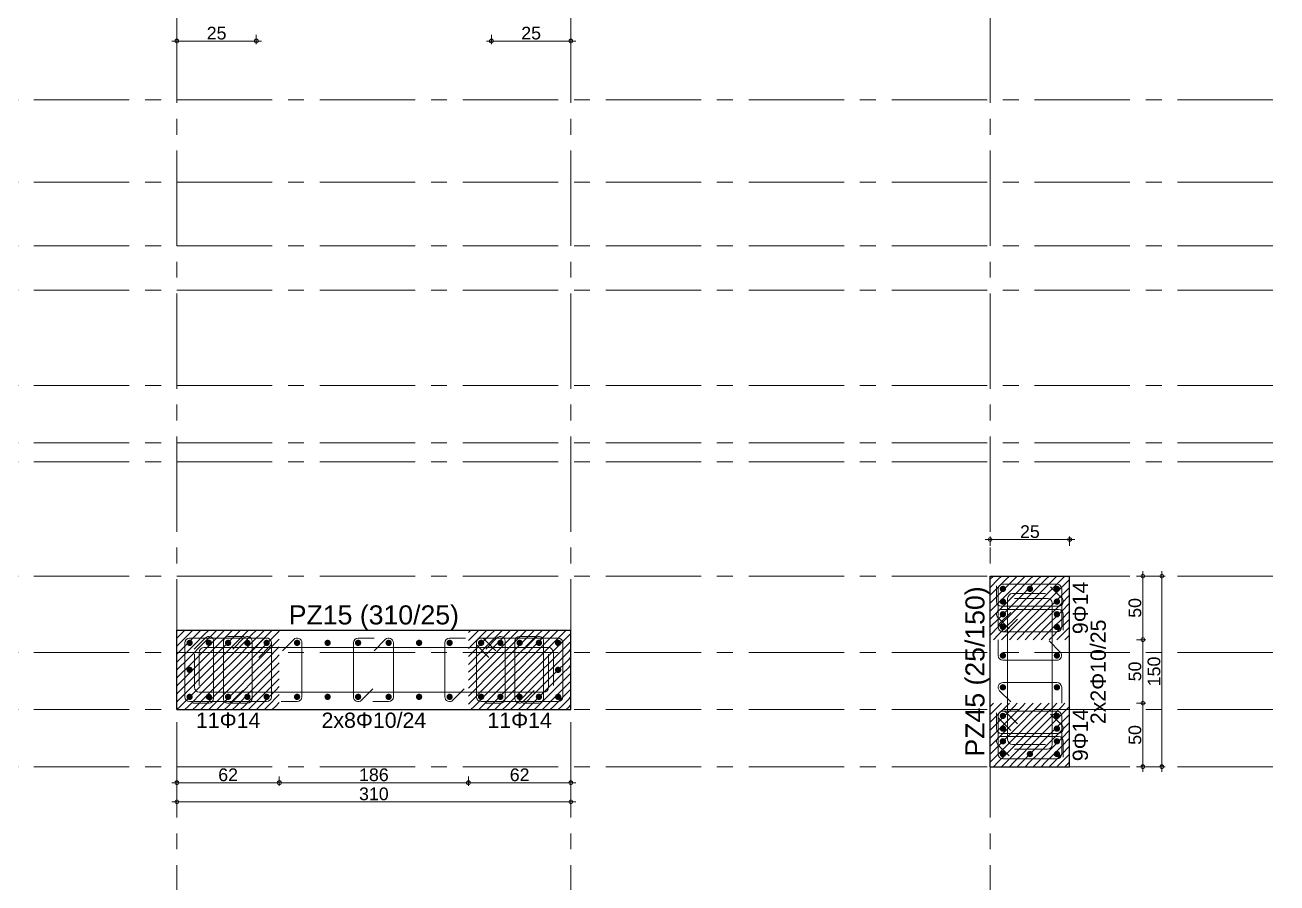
# Model space of a CAD drawing. Header units: millimetres. Extents: x 2232 to 85269, y -3593 to 5869.
# Drawn here: x 22336 to 23321, y 3798 to 4473 of the extents above; entities that cross this region are included whole.
import ezdxf

# ---------------------------------------------------------------- set-up
doc = ezdxf.new("R2010")
doc.units = ezdxf.units.MM
doc.linetypes.add('CENTER2', pattern=[112.5, 75, -12.5, 12.5, -12.5])
doc.linetypes.add('DASHDOT2', pattern=[12.7, 6.35, -3.175, 0, -3.175])
doc.layers.add('aks', color=251, linetype='DASHDOT2', lineweight=35)
for name, color, linetype in [('Donatı Yazısı', 7, 'Continuous'), ('Donatı Çizgisi', 7, 'Continuous'), ('Kolon', 7, 'Continuous'), ('Ölçülendirme', 7, 'Continuous')]:
    doc.layers.add(name, color=color, linetype=linetype)
doc.styles.add('arial_1_18', font='arial.ttf', dxfattribs={"height": 0.2})

# ---------------------------------------------------------------- blocks, each defined once
blk = doc.blocks.new('IDE999Entity6709')
at = {"layer": 'aks', "color": 250, "linetype": 'CENTER2', "lineweight": 5}
blk.add_lwpolyline([(8876.17, 200), (8876.17, 2530)], dxfattribs=at)
blk = doc.blocks.new('IDE999Entity6710')
at = {"layer": 'aks', "color": 250, "linetype": 'CENTER2', "lineweight": 5}
blk.add_lwpolyline([(9206.17, 200), (9206.17, 2530)], dxfattribs=at)
blk = doc.blocks.new('IDE999Entity6711')
at = {"layer": 'aks', "color": 250, "linetype": 'CENTER2', "lineweight": 5}
blk.add_lwpolyline([(8566.17, 200), (8566.17, 2530)], dxfattribs=at)
blk = doc.blocks.new('IDE999Entity6716')
at = {"layer": 'aks', "color": 250, "linetype": 'CENTER2', "lineweight": 5}
blk.add_lwpolyline([(6766.17, 1440), (10026.17, 1440)], dxfattribs=at)
blk = doc.blocks.new('IDE999Entity6717')
at = {"layer": 'aks', "color": 250, "linetype": 'CENTER2', "lineweight": 5}
blk.add_lwpolyline([(6766.17, 1290), (10026.17, 1290)], dxfattribs=at)
blk = doc.blocks.new('IDE999Entity6718')
at = {"layer": 'aks', "color": 250, "linetype": 'CENTER2', "lineweight": 5}
blk.add_lwpolyline([(6766.17, 1065), (10026.17, 1065)], dxfattribs=at)
blk = doc.blocks.new('IDE999Entity6719')
at = {"layer": 'aks', "color": 250, "linetype": 'CENTER2', "lineweight": 5}
blk.add_lwpolyline([(6766.17, 915), (10026.17, 915)], dxfattribs=at)
blk = doc.blocks.new('IDE999Entity6720')
at = {"layer": 'aks', "color": 250, "linetype": 'CENTER2', "lineweight": 5}
blk.add_lwpolyline([(6766.17, 1170), (10026.17, 1170)], dxfattribs=at)
blk = doc.blocks.new('IDE999Entity6721')
at = {"layer": 'aks', "color": 250, "linetype": 'CENTER2', "lineweight": 5}
blk.add_lwpolyline([(6766.17, 1325), (10026.17, 1325)], dxfattribs=at)
blk = doc.blocks.new('IDE999Entity6722')
at = {"layer": 'aks', "color": 250, "linetype": 'CENTER2', "lineweight": 5}
blk.add_lwpolyline([(6766.17, 1215), (10026.17, 1215)], dxfattribs=at)
blk = doc.blocks.new('IDE999Entity6723')
at = {"layer": 'aks', "color": 250, "linetype": 'CENTER2', "lineweight": 5}
blk.add_lwpolyline([(6766.17, 960), (10026.17, 960)], dxfattribs=at)
blk = doc.blocks.new('IDE999Entity6726')
at = {"layer": 'aks', "color": 250, "linetype": 'CENTER2', "lineweight": 5}
blk.add_lwpolyline([(6766.17, 1155), (10026.17, 1155)], dxfattribs=at)
blk = doc.blocks.new('IDE999Entity6727')
at = {"layer": 'aks', "color": 250, "linetype": 'CENTER2', "lineweight": 5}
blk.add_lwpolyline([(6766.17, 1005), (10026.17, 1005)], dxfattribs=at)
blk = doc.blocks.new('IDE999Entity6752')
at = {"layer": 'aks', "color": 250, "linetype": 'CENTER2', "lineweight": 5}
blk.add_lwpolyline([(6766.17, 1375), (10026.17, 1375)], dxfattribs=at)

msp = doc.modelspace()

# ---------------------------------------------------------------- hatches: boundary and pattern name
at = {"layer": 'Donatı Çizgisi', "linetype": 'Continuous', "lineweight": 5}
h = msp.add_hatch(color=5, dxfattribs=at)
edge = h.paths.add_edge_path(flags=0)
edge.add_arc((23105.7, 4029.61), 2.5, 0, 360)
h = msp.add_hatch(color=5, dxfattribs=at)
edge = h.paths.add_edge_path(flags=0)
edge.add_arc((23126.95, 4029.61), 2.5, 0, 360)
h = msp.add_hatch(color=5, dxfattribs=at)
edge = h.paths.add_edge_path(flags=0)
edge.add_arc((23148.2, 4029.61), 2.5, 0, 360)
h = msp.add_hatch(color=5, dxfattribs=at)
edge = h.paths.add_edge_path(flags=0)
edge.add_arc((23105.7, 4019.61), 2.5, 0, 360)
h = msp.add_hatch(color=5, dxfattribs=at)
edge = h.paths.add_edge_path(flags=0)
edge.add_arc((23148.2, 4019.61), 2.5, 0, 360)
h = msp.add_hatch(color=5, dxfattribs=at)
edge = h.paths.add_edge_path(flags=0)
edge.add_arc((23105.7, 4009.61), 2.5, 0, 360)
h = msp.add_hatch(color=5, dxfattribs=at)
edge = h.paths.add_edge_path(flags=0)
edge.add_arc((23148.2, 4009.61), 2.5, 0, 360)
h = msp.add_hatch(color=5, dxfattribs=at)
edge = h.paths.add_edge_path(flags=0)
edge.add_arc((23105.7, 3999.61), 2.5, 0, 360)
h = msp.add_hatch(color=5, dxfattribs=at)
edge = h.paths.add_edge_path(flags=0)
edge.add_arc((23148.2, 3999.61), 2.5, 0, 360)
h = msp.add_hatch(color=5, dxfattribs=at)
edge = h.paths.add_edge_path(flags=0)
edge.add_arc((22465.7, 3987.11), 2.5, 0, 360)
h = msp.add_hatch(color=5, dxfattribs=at)
edge = h.paths.add_edge_path(flags=0)
edge.add_arc((22480.85, 3987.11), 2.5, 0, 360)
h = msp.add_hatch(color=5, dxfattribs=at)
edge = h.paths.add_edge_path(flags=0)
edge.add_arc((22496, 3987.11), 2.5, 0, 360)
h = msp.add_hatch(color=5, dxfattribs=at)
edge = h.paths.add_edge_path(flags=0)
edge.add_arc((22511.15, 3987.11), 2.5, 0, 360)
h = msp.add_hatch(color=5, dxfattribs=at)
edge = h.paths.add_edge_path(flags=0)
edge.add_arc((22526.3, 3987.11), 2.5, 0, 360)
h = msp.add_hatch(color=5, dxfattribs=at)
edge = h.paths.add_edge_path(flags=0)
edge.add_arc((22550.3, 3987.11), 2.5, 0, 360)
h = msp.add_hatch(color=5, dxfattribs=at)
edge = h.paths.add_edge_path(flags=0)
edge.add_arc((22574.3, 3987.11), 2.5, 0, 360)
h = msp.add_hatch(color=5, dxfattribs=at)
edge = h.paths.add_edge_path(flags=0)
edge.add_arc((22598.3, 3987.11), 2.5, 0, 360)
h = msp.add_hatch(color=5, dxfattribs=at)
edge = h.paths.add_edge_path(flags=0)
edge.add_arc((22622.3, 3987.11), 2.5, 0, 360)
h = msp.add_hatch(color=5, dxfattribs=at)
edge = h.paths.add_edge_path(flags=0)
edge.add_arc((22646.3, 3987.11), 2.5, 0, 360)
h = msp.add_hatch(color=5, dxfattribs=at)
edge = h.paths.add_edge_path(flags=0)
edge.add_arc((22670.3, 3987.11), 2.5, 0, 360)
h = msp.add_hatch(color=5, dxfattribs=at)
edge = h.paths.add_edge_path(flags=0)
edge.add_arc((22695.1, 3987.11), 2.5, 0, 360)
h = msp.add_hatch(color=5, dxfattribs=at)
edge = h.paths.add_edge_path(flags=0)
edge.add_arc((22710.25, 3987.11), 2.5, 0, 360)
h = msp.add_hatch(color=5, dxfattribs=at)
edge = h.paths.add_edge_path(flags=0)
edge.add_arc((22725.4, 3987.11), 2.5, 0, 360)
h = msp.add_hatch(color=5, dxfattribs=at)
edge = h.paths.add_edge_path(flags=0)
edge.add_arc((22740.55, 3987.11), 2.5, 0, 360)
h = msp.add_hatch(color=5, dxfattribs=at)
edge = h.paths.add_edge_path(flags=0)
edge.add_arc((22755.7, 3987.11), 2.5, 0, 360)
h = msp.add_hatch(color=5, dxfattribs=at)
edge = h.paths.add_edge_path(flags=0)
edge.add_arc((23105.7, 3977.11), 2.5, 0, 360)
h = msp.add_hatch(color=5, dxfattribs=at)
edge = h.paths.add_edge_path(flags=0)
edge.add_arc((23148.2, 3977.11), 2.5, 0, 360)
h = msp.add_hatch(color=5, dxfattribs=at)
edge = h.paths.add_edge_path(flags=0)
edge.add_arc((22465.7, 3965.86), 2.5, 0, 360)
h = msp.add_hatch(color=5, dxfattribs=at)
edge = h.paths.add_edge_path(flags=0)
edge.add_arc((22755.7, 3965.86), 2.5, 0, 360)
h = msp.add_hatch(color=5, dxfattribs=at)
edge = h.paths.add_edge_path(flags=0)
edge.add_arc((23105.7, 3952.11), 2.5, 0, 360)
h = msp.add_hatch(color=5, dxfattribs=at)
edge = h.paths.add_edge_path(flags=0)
edge.add_arc((23148.2, 3952.11), 2.5, 0, 360)
h = msp.add_hatch(color=5, dxfattribs=at)
edge = h.paths.add_edge_path(flags=0)
edge.add_arc((22465.7, 3944.61), 2.5, 0, 360)
h = msp.add_hatch(color=5, dxfattribs=at)
edge = h.paths.add_edge_path(flags=0)
edge.add_arc((22480.85, 3944.61), 2.5, 0, 360)
h = msp.add_hatch(color=5, dxfattribs=at)
edge = h.paths.add_edge_path(flags=0)
edge.add_arc((22496, 3944.61), 2.5, 0, 360)
h = msp.add_hatch(color=5, dxfattribs=at)
edge = h.paths.add_edge_path(flags=0)
edge.add_arc((22511.15, 3944.61), 2.5, 0, 360)
h = msp.add_hatch(color=5, dxfattribs=at)
edge = h.paths.add_edge_path(flags=0)
edge.add_arc((22526.3, 3944.61), 2.5, 0, 360)
h = msp.add_hatch(color=5, dxfattribs=at)
edge = h.paths.add_edge_path(flags=0)
edge.add_arc((22550.3, 3944.61), 2.5, 0, 360)
h = msp.add_hatch(color=5, dxfattribs=at)
edge = h.paths.add_edge_path(flags=0)
edge.add_arc((22574.3, 3944.61), 2.5, 0, 360)
h = msp.add_hatch(color=5, dxfattribs=at)
edge = h.paths.add_edge_path(flags=0)
edge.add_arc((22598.3, 3944.61), 2.5, 0, 360)
h = msp.add_hatch(color=5, dxfattribs=at)
edge = h.paths.add_edge_path(flags=0)
edge.add_arc((22622.3, 3944.61), 2.5, 0, 360)
h = msp.add_hatch(color=5, dxfattribs=at)
edge = h.paths.add_edge_path(flags=0)
edge.add_arc((22646.3, 3944.61), 2.5, 0, 360)
h = msp.add_hatch(color=5, dxfattribs=at)
edge = h.paths.add_edge_path(flags=0)
edge.add_arc((22670.3, 3944.61), 2.5, 0, 360)
h = msp.add_hatch(color=5, dxfattribs=at)
edge = h.paths.add_edge_path(flags=0)
edge.add_arc((22695.1, 3944.61), 2.5, 0, 360)
h = msp.add_hatch(color=5, dxfattribs=at)
edge = h.paths.add_edge_path(flags=0)
edge.add_arc((22710.25, 3944.61), 2.5, 0, 360)
h = msp.add_hatch(color=5, dxfattribs=at)
edge = h.paths.add_edge_path(flags=0)
edge.add_arc((22725.4, 3944.61), 2.5, 0, 360)
h = msp.add_hatch(color=5, dxfattribs=at)
edge = h.paths.add_edge_path(flags=0)
edge.add_arc((22740.55, 3944.61), 2.5, 0, 360)
h = msp.add_hatch(color=5, dxfattribs=at)
edge = h.paths.add_edge_path(flags=0)
edge.add_arc((22755.7, 3944.61), 2.5, 0, 360)
h = msp.add_hatch(color=5, dxfattribs=at)
edge = h.paths.add_edge_path(flags=0)
edge.add_arc((23105.7, 3929.61), 2.5, 0, 360)
h = msp.add_hatch(color=5, dxfattribs=at)
edge = h.paths.add_edge_path(flags=0)
edge.add_arc((23148.2, 3929.61), 2.5, 0, 360)
h = msp.add_hatch(color=5, dxfattribs=at)
edge = h.paths.add_edge_path(flags=0)
edge.add_arc((23105.7, 3919.61), 2.5, 0, 360)
h = msp.add_hatch(color=5, dxfattribs=at)
edge = h.paths.add_edge_path(flags=0)
edge.add_arc((23148.2, 3919.61), 2.5, 0, 360)
h = msp.add_hatch(color=5, dxfattribs=at)
edge = h.paths.add_edge_path(flags=0)
edge.add_arc((23105.7, 3909.61), 2.5, 0, 360)
h = msp.add_hatch(color=5, dxfattribs=at)
edge = h.paths.add_edge_path(flags=0)
edge.add_arc((23148.2, 3909.61), 2.5, 0, 360)
h = msp.add_hatch(color=5, dxfattribs=at)
edge = h.paths.add_edge_path(flags=0)
edge.add_arc((23105.7, 3899.61), 2.5, 0, 360)
h = msp.add_hatch(color=5, dxfattribs=at)
edge = h.paths.add_edge_path(flags=0)
edge.add_arc((23126.95, 3899.61), 2.5, 0, 360)
h = msp.add_hatch(color=5, dxfattribs=at)
edge = h.paths.add_edge_path(flags=0)
edge.add_arc((23148.2, 3899.61), 2.5, 0, 360)

# ---------------------------------------------------------------- linework, layer by layer
at = {"layer": 'Donatı Çizgisi', "color": 1, "linetype": 'Continuous', "lineweight": 5}
for points in [[(23100.7, 4019.61), (23100.7, 4032.11)], [(23143.26, 4031.1), (23152.1, 4022.26)], [(23109.45, 3910.86), (23109.45, 4022.11)], [(23113.2, 4025.86), (23139.2, 4025.86)], [(23140.7, 4022.11), (23114.7, 4022.11)], [(23149.45, 4015.86), (23104.45, 4015.86)], [(23104.45, 4013.36), (23149.45, 4013.36)], [(23144.45, 3907.11), (23144.45, 4018.36)], [(23110.63, 3998.12), (23101.79, 4006.96)], [(23153.2, 4009.61), (23153.2, 3997.11)], [(22469.36, 3982.18), (22478.19, 3991.01)], [(22496, 3992.11), (22508.5, 3992.11)], [(22499.66, 3982.18), (22508.49, 3991.01)], [(22598.3, 3990.86), (22610.8, 3990.86)], [(22670.3, 3990.86), (22682.8, 3990.86)], [(22698.76, 3982.18), (22707.59, 3991.01)], [(22725.4, 3992.11), (22737.9, 3992.11)], [(22729.06, 3982.18), (22737.89, 3991.01)], [(22476.95, 3983.36), (22748.2, 3983.36)], [(22484.6, 3988.36), (22484.6, 3943.36)], [(22492.25, 3943.36), (22492.25, 3988.36)], [(22514.9, 3988.36), (22514.9, 3943.36)], [(22538.81, 3980.93), (22547.64, 3989.76)], [(22554.05, 3987.11), (22554.05, 3944.61)], [(22594.55, 3944.61), (22594.55, 3987.11)], [(22610.81, 3980.93), (22619.64, 3989.76)], [(22626.05, 3987.11), (22626.05, 3944.61)], [(22666.55, 3944.61), (22666.55, 3987.11)], [(22714, 3988.36), (22714, 3943.36)], [(22721.65, 3943.36), (22721.65, 3988.36)], [(22744.3, 3988.36), (22744.3, 3943.36)], [(23101.95, 3977.11), (23101.95, 3989.61)], [(23142.01, 3988.6), (23150.85, 3979.76)], [(22469.45, 3978.11), (22469.45, 3952.11)], [(22473.2, 3953.61), (22473.2, 3979.61)], [(22748.2, 3952.11), (22748.2, 3978.11)], [(22751.95, 3979.61), (22751.95, 3953.61)], [(23148.2, 3973.36), (23105.7, 3973.36)], [(22609.79, 3950.8), (22600.95, 3941.96)], [(22681.79, 3950.8), (22672.95, 3941.96)], [(23105.7, 3955.86), (23148.2, 3955.86)], [(23151.95, 3952.11), (23151.95, 3939.61)], [(22473.2, 3948.36), (22744.45, 3948.36)], [(22507.49, 3949.55), (22498.65, 3940.71)], [(22550.3, 3940.86), (22537.8, 3940.86)], [(22622.3, 3940.86), (22609.8, 3940.86)], [(22736.89, 3949.55), (22728.05, 3940.71)], [(23111.88, 3940.62), (23103.04, 3949.46)], [(22480.85, 3939.61), (22468.35, 3939.61)], [(22511.15, 3939.61), (22498.65, 3939.61)], [(22710.25, 3939.61), (22697.75, 3939.61)], [(22740.55, 3939.61), (22728.05, 3939.61)], [(23100.7, 3919.61), (23100.7, 3932.11)], [(23143.26, 3931.1), (23152.1, 3922.26)], [(23149.45, 3915.86), (23104.45, 3915.86)], [(23104.45, 3913.36), (23149.45, 3913.36)], [(23110.63, 3898.12), (23101.79, 3906.96)], [(23139.2, 3907.11), (23113.2, 3907.11)], [(23114.7, 3903.36), (23140.7, 3903.36)], [(23153.2, 3909.61), (23153.2, 3897.11)]]:
    msp.add_lwpolyline(points, dxfattribs=at)
at = {"layer": 'Donatı Çizgisi', "color": 5, "linetype": 'Continuous', "lineweight": 5}
for points in [[(23101.95, 3999.61), (23101.95, 4029.61)], [(23105.7, 4033.36), (23148.2, 4033.36)], [(23151.95, 4029.61), (23151.95, 3999.61)], [(23103.04, 4002.26), (23111.88, 4011.1)], [(23117.19, 4005.8), (23108.35, 3996.96)], [(22526.3, 3990.86), (22465.7, 3990.86)], [(22695.1, 3990.86), (22755.7, 3990.86)], [(23148.2, 3995.86), (23105.7, 3995.86)], [(22461.95, 3987.11), (22461.95, 3944.61)], [(22523.64, 3989.76), (22514.81, 3980.93)], [(22520.11, 3975.62), (22528.95, 3984.46)], [(22530.05, 3944.61), (22530.05, 3987.11)], [(22691.35, 3944.61), (22691.35, 3987.11)], [(22701.28, 3975.62), (22692.44, 3984.46)], [(22697.75, 3989.76), (22706.59, 3980.93)], [(22759.45, 3987.11), (22759.45, 3944.61)], [(22465.7, 3940.86), (22526.3, 3940.86)], [(22755.7, 3940.86), (22695.1, 3940.86)], [(23148.2, 3933.36), (23105.7, 3933.36)], [(23117.19, 3923.43), (23108.35, 3932.26)], [(23101.95, 3929.61), (23101.95, 3899.61)], [(23103.04, 3926.96), (23111.88, 3918.12)], [(23151.95, 3899.61), (23151.95, 3929.61)], [(23105.7, 3895.86), (23148.2, 3895.86)]]:
    msp.add_lwpolyline(points, dxfattribs=at)
for centre, start, end in [((23105.7, 4029.61), 90, 180), ((23148.2, 4029.61), 0, 90), ((23105.7, 3999.61), 135, 270), ((22465.7, 3987.11), 90, 180), ((22526.3, 3987.11), 0, 135), ((22526.3, 3987.11), 315, 90), ((22695.1, 3987.11), 90, 225), ((22695.1, 3987.11), 45, 180), ((22755.7, 3987.11), 0, 90), ((23105.7, 3999.61), 180, 315), ((23148.2, 3999.61), 270, 0), ((22465.7, 3944.61), 180, 270), ((22526.3, 3944.61), 270, 0), ((22695.1, 3944.61), 180, 270), ((22755.7, 3944.61), 270, 0), ((23105.7, 3929.61), 45, 180), ((23105.7, 3929.61), 90, 225), ((23148.2, 3929.61), 0, 90), ((23105.7, 3899.61), 180, 270), ((23148.2, 3899.61), 270, 0)]:
    msp.add_arc(centre, 3.75, start, end, dxfattribs=at)
at = {"layer": 'Donatı Çizgisi', "color": 1, "linetype": 'Continuous', "lineweight": 5}
for centre, start, end in [((23104.45, 4019.61), 180, 270), ((23113.2, 4022.11), 90, 180), ((23140.7, 4018.36), 0, 90), ((23149.45, 4019.61), 270, 45), ((23104.45, 4009.61), 90, 225), ((23149.45, 4009.61), 0, 90), ((22480.85, 3988.36), 0, 135), ((22496, 3988.36), 90, 180), ((22511.15, 3988.36), 0, 135), ((22550.3, 3987.11), 0, 135), ((22598.3, 3987.11), 90, 180), ((22622.3, 3987.11), 0, 135), ((22670.3, 3987.11), 90, 180), ((22710.25, 3988.36), 0, 135), ((22725.4, 3988.36), 90, 180), ((22740.55, 3988.36), 0, 135), ((22476.95, 3979.61), 90, 180), ((22748.2, 3979.61), 0, 90), ((23105.7, 3977.11), 180, 270), ((23148.2, 3977.11), 270, 45), ((22473.2, 3952.11), 180, 270), ((22744.45, 3952.11), 270, 0), ((23105.7, 3952.11), 90, 225), ((23148.2, 3952.11), 0, 90), ((22480.85, 3943.36), 270, 0), ((22496, 3943.36), 180, 315), ((22511.15, 3943.36), 270, 0), ((22550.3, 3944.61), 270, 0), ((22598.3, 3944.61), 180, 315), ((22622.3, 3944.61), 270, 0), ((22670.3, 3944.61), 180, 315), ((22710.25, 3943.36), 270, 0), ((22725.4, 3943.36), 180, 315), ((22740.55, 3943.36), 270, 0), ((23149.45, 3919.61), 270, 45), ((23104.45, 3919.61), 180, 270), ((23104.45, 3909.61), 90, 225), ((23149.45, 3909.61), 0, 90), ((23113.2, 3910.86), 180, 270), ((23140.7, 3907.11), 270, 0)]:
    msp.add_arc(centre, 3.75, start, end, dxfattribs=at)
at = {"layer": 'Kolon', "color": 33, "linetype": 'Continuous', "lineweight": -3}
for points in [[(23095.7, 3889.61), (23095.7, 4039.61)], [(23095.7, 4039.61), (23158.2, 4039.61)], [(23158.2, 3889.61), (23158.2, 4039.61)], [(22455.7, 3997.11), (22765.7, 3997.11)], [(22455.7, 3934.61), (22455.7, 3997.11)], [(22765.7, 3934.61), (22765.7, 3997.11)], [(22455.7, 3934.61), (22765.7, 3934.61)], [(23095.7, 3889.61), (23158.2, 3889.61)]]:
    msp.add_lwpolyline(points, dxfattribs=at)
at = {"layer": 'Kolon', "color": 251, "linetype": 'Continuous', "lineweight": -3}
for points in [[(23095.77, 4037.11), (23098.27, 4039.61)], [(23102.02, 4037.11), (23104.52, 4039.61)], [(23108.27, 4037.11), (23110.77, 4039.61)], [(23114.52, 4037.11), (23117.02, 4039.61)], [(23120.77, 4037.11), (23123.27, 4039.61)], [(23127.02, 4037.11), (23129.52, 4039.61)], [(23133.27, 4037.11), (23135.77, 4039.61)], [(23139.52, 4037.11), (23142.02, 4039.61)], [(23145.77, 4037.11), (23148.27, 4039.61)], [(23152.02, 4037.11), (23154.52, 4039.61)], [(23095.7, 4030.78), (23102.02, 4037.11)], [(23095.7, 4037.03), (23095.77, 4037.11)], [(23095.77, 4024.61), (23102.02, 4030.86)], [(23102.02, 4024.61), (23114.52, 4037.11)], [(23102.02, 4030.86), (23108.27, 4037.11)], [(23108.27, 4024.61), (23114.52, 4030.86)], [(23114.52, 4024.61), (23127.02, 4037.11)], [(23114.52, 4030.86), (23120.77, 4037.11)], [(23120.77, 4024.61), (23127.02, 4030.86)], [(23127.02, 4024.61), (23139.52, 4037.11)], [(23127.02, 4030.86), (23133.27, 4037.11)], [(23133.27, 4024.61), (23139.52, 4030.86)], [(23139.52, 4024.61), (23152.02, 4037.11)], [(23139.52, 4030.86), (23145.77, 4037.11)], [(23145.77, 4024.61), (23152.02, 4030.86)], [(23152.02, 4030.86), (23158.2, 4037.03)], [(23152.02, 4024.61), (23158.2, 4030.78)], [(23095.7, 4018.28), (23102.02, 4024.61)], [(23095.7, 4024.53), (23095.77, 4024.61)], [(23102.02, 4012.11), (23114.52, 4024.61)], [(23102.02, 4018.36), (23108.27, 4024.61)], [(23114.52, 4012.11), (23127.02, 4024.61)], [(23114.52, 4018.36), (23120.77, 4024.61)], [(23127.02, 4012.11), (23139.52, 4024.61)], [(23127.02, 4018.36), (23133.27, 4024.61)], [(23139.52, 4012.11), (23152.02, 4024.61)], [(23139.52, 4018.36), (23145.77, 4024.61)], [(23152.02, 4018.36), (23158.2, 4024.53)], [(23095.7, 4005.78), (23102.02, 4012.11)], [(23095.7, 4012.03), (23095.77, 4012.11)], [(23095.77, 4012.11), (23102.02, 4018.36)], [(23102.02, 3999.61), (23114.52, 4012.11)], [(23102.02, 4005.86), (23108.27, 4012.11)], [(23108.27, 4012.11), (23114.52, 4018.36)], [(23114.52, 3999.61), (23127.02, 4012.11)], [(23114.52, 4005.86), (23120.77, 4012.11)], [(23120.77, 4012.11), (23127.02, 4018.36)], [(23127.02, 3999.61), (23139.52, 4012.11)], [(23127.02, 4005.86), (23133.27, 4012.11)], [(23133.27, 4012.11), (23139.52, 4018.36)], [(23139.52, 3999.61), (23152.02, 4012.11)], [(23139.52, 4005.86), (23145.77, 4012.11)], [(23145.77, 4012.11), (23152.02, 4018.36)], [(23152.02, 4012.11), (23158.2, 4018.28)], [(23152.02, 4005.86), (23158.2, 4012.03)], [(23095.77, 3999.61), (23102.02, 4005.86)], [(23108.27, 3999.61), (23114.52, 4005.86)], [(23120.77, 3999.61), (23127.02, 4005.86)], [(23133.27, 3999.61), (23139.52, 4005.86)], [(23145.77, 3999.61), (23152.02, 4005.86)], [(23152.02, 3999.61), (23158.2, 4005.78)], [(22455.7, 3990.78), (22462.02, 3997.11)], [(22455.7, 3997.03), (22455.77, 3997.11)], [(22458.27, 3987.11), (22464.52, 3993.36)], [(22464.52, 3987.11), (22474.52, 3997.11)], [(22464.52, 3993.36), (22468.27, 3997.11)], [(22470.77, 3987.11), (22477.02, 3993.36)], [(22477.02, 3987.11), (22487.02, 3997.11)], [(22477.02, 3993.36), (22480.77, 3997.11)], [(22483.27, 3987.11), (22489.52, 3993.36)], [(22489.52, 3987.11), (22499.52, 3997.11)], [(22489.52, 3993.36), (22493.27, 3997.11)], [(22495.77, 3987.11), (22502.02, 3993.36)], [(22502.02, 3987.11), (22512.02, 3997.11)], [(22502.02, 3993.36), (22505.77, 3997.11)], [(22508.27, 3987.11), (22514.52, 3993.36)], [(22514.52, 3987.11), (22524.52, 3997.11)], [(22514.52, 3993.36), (22518.27, 3997.11)], [(22520.77, 3987.11), (22527.02, 3993.36)], [(22527.02, 3993.36), (22530.77, 3997.11)], [(22527.02, 3987.11), (22536.3, 3996.38)], [(22533.27, 3987.11), (22536.3, 3990.13)], [(22685.1, 3995.18), (22687.02, 3997.11)], [(22685.1, 3988.93), (22689.52, 3993.36)], [(22689.52, 3987.11), (22699.52, 3997.11)], [(22689.52, 3993.36), (22693.27, 3997.11)], [(22695.77, 3987.11), (22702.02, 3993.36)], [(22702.02, 3987.11), (22712.02, 3997.11)], [(22702.02, 3993.36), (22705.77, 3997.11)], [(22708.27, 3987.11), (22714.52, 3993.36)], [(22714.52, 3987.11), (22724.52, 3997.11)], [(22714.52, 3993.36), (22718.27, 3997.11)], [(22720.77, 3987.11), (22727.02, 3993.36)], [(22727.02, 3987.11), (22737.02, 3997.11)], [(22727.02, 3993.36), (22730.77, 3997.11)], [(22733.27, 3987.11), (22739.52, 3993.36)], [(22739.52, 3987.11), (22749.52, 3997.11)], [(22739.52, 3993.36), (22743.27, 3997.11)], [(22745.77, 3987.11), (22752.02, 3993.36)], [(22752.02, 3987.11), (22762.02, 3997.11)], [(22752.02, 3993.36), (22755.77, 3997.11)], [(22758.27, 3987.11), (22764.52, 3993.36)], [(22764.52, 3993.36), (22765.7, 3994.53)], [(23095.7, 3993.28), (23102.02, 3999.61)], [(23095.7, 3999.53), (23095.77, 3999.61)], [(23098.27, 3989.61), (23102.02, 3993.36)], [(23102.02, 3993.36), (23108.27, 3999.61)], [(23104.52, 3989.61), (23114.52, 3999.61)], [(23110.77, 3989.61), (23114.52, 3993.36)], [(23114.52, 3993.36), (23120.77, 3999.61)], [(23117.02, 3989.61), (23127.02, 3999.61)], [(23123.27, 3989.61), (23127.02, 3993.36)], [(23127.02, 3993.36), (23133.27, 3999.61)], [(23129.52, 3989.61), (23139.52, 3999.61)], [(23135.77, 3989.61), (23139.52, 3993.36)], [(23139.52, 3993.36), (23145.77, 3999.61)], [(23142.02, 3989.61), (23152.02, 3999.61)], [(23148.27, 3989.61), (23152.02, 3993.36)], [(23152.02, 3993.36), (23158.2, 3999.53)], [(23154.52, 3989.61), (23158.2, 3993.28)], [(22455.7, 3978.28), (22464.52, 3987.11)], [(22455.7, 3984.53), (22458.27, 3987.11)], [(22458.27, 3974.61), (22464.52, 3980.86)], [(22464.52, 3974.61), (22477.02, 3987.11)], [(22464.52, 3980.86), (22470.77, 3987.11)], [(22470.77, 3974.61), (22477.02, 3980.86)], [(22477.02, 3974.61), (22489.52, 3987.11)], [(22477.02, 3980.86), (22483.27, 3987.11)], [(22483.27, 3974.61), (22489.52, 3980.86)], [(22489.52, 3974.61), (22502.02, 3987.11)], [(22489.52, 3980.86), (22495.77, 3987.11)], [(22495.77, 3974.61), (22502.02, 3980.86)], [(22502.02, 3974.61), (22514.52, 3987.11)], [(22502.02, 3980.86), (22508.27, 3987.11)], [(22508.27, 3974.61), (22514.52, 3980.86)], [(22514.52, 3974.61), (22527.02, 3987.11)], [(22514.52, 3980.86), (22520.77, 3987.11)], [(22520.77, 3974.61), (22527.02, 3980.86)], [(22527.02, 3980.86), (22533.27, 3987.11)], [(22527.02, 3974.61), (22536.3, 3983.88)], [(22685.1, 3982.68), (22689.52, 3987.11)], [(22685.1, 3976.43), (22689.52, 3980.86)], [(22689.52, 3974.61), (22702.02, 3987.11)], [(22689.52, 3980.86), (22695.77, 3987.11)], [(22695.77, 3974.61), (22702.02, 3980.86)], [(22702.02, 3974.61), (22714.52, 3987.11)], [(22702.02, 3980.86), (22708.27, 3987.11)], [(22708.27, 3974.61), (22714.52, 3980.86)], [(22714.52, 3974.61), (22727.02, 3987.11)], [(22714.52, 3980.86), (22720.77, 3987.11)], [(22720.77, 3974.61), (22727.02, 3980.86)], [(22727.02, 3974.61), (22739.52, 3987.11)], [(22727.02, 3980.86), (22733.27, 3987.11)], [(22733.27, 3974.61), (22739.52, 3980.86)], [(22739.52, 3974.61), (22752.02, 3987.11)], [(22739.52, 3980.86), (22745.77, 3987.11)], [(22745.77, 3974.61), (22752.02, 3980.86)], [(22752.02, 3974.61), (22764.52, 3987.11)], [(22752.02, 3980.86), (22758.27, 3987.11)], [(22758.27, 3974.61), (22764.52, 3980.86)], [(22764.52, 3987.11), (22765.7, 3988.28)], [(22764.52, 3980.86), (22765.7, 3982.03)], [(22455.7, 3965.78), (22464.52, 3974.61)], [(22455.7, 3972.03), (22458.27, 3974.61)], [(22464.52, 3962.11), (22477.02, 3974.61)], [(22464.52, 3968.36), (22470.77, 3974.61)], [(22477.02, 3962.11), (22489.52, 3974.61)], [(22477.02, 3968.36), (22483.27, 3974.61)], [(22489.52, 3962.11), (22502.02, 3974.61)], [(22489.52, 3968.36), (22495.77, 3974.61)], [(22502.02, 3962.11), (22514.52, 3974.61)], [(22502.02, 3968.36), (22508.27, 3974.61)], [(22514.52, 3962.11), (22527.02, 3974.61)], [(22514.52, 3968.36), (22520.77, 3974.61)], [(22527.02, 3968.36), (22533.27, 3974.61)], [(22527.02, 3962.11), (22536.3, 3971.38)], [(22533.27, 3974.61), (22536.3, 3977.63)], [(22685.1, 3970.18), (22689.52, 3974.61)], [(22689.52, 3962.11), (22702.02, 3974.61)], [(22689.52, 3968.36), (22695.77, 3974.61)], [(22702.02, 3962.11), (22714.52, 3974.61)], [(22702.02, 3968.36), (22708.27, 3974.61)], [(22714.52, 3962.11), (22727.02, 3974.61)], [(22714.52, 3968.36), (22720.77, 3974.61)], [(22727.02, 3962.11), (22739.52, 3974.61)], [(22727.02, 3968.36), (22733.27, 3974.61)], [(22739.52, 3962.11), (22752.02, 3974.61)], [(22739.52, 3968.36), (22745.77, 3974.61)], [(22752.02, 3962.11), (22764.52, 3974.61)], [(22752.02, 3968.36), (22758.27, 3974.61)], [(22764.52, 3974.61), (22765.7, 3975.78)], [(22455.7, 3953.28), (22464.52, 3962.11)], [(22455.7, 3959.53), (22458.27, 3962.11)], [(22458.27, 3962.11), (22464.52, 3968.36)], [(22464.52, 3949.61), (22477.02, 3962.11)], [(22464.52, 3955.86), (22470.77, 3962.11)], [(22470.77, 3962.11), (22477.02, 3968.36)], [(22477.02, 3949.61), (22489.52, 3962.11)], [(22477.02, 3955.86), (22483.27, 3962.11)], [(22483.27, 3962.11), (22489.52, 3968.36)], [(22489.52, 3949.61), (22502.02, 3962.11)], [(22489.52, 3955.86), (22495.77, 3962.11)], [(22495.77, 3962.11), (22502.02, 3968.36)], [(22502.02, 3949.61), (22514.52, 3962.11)], [(22502.02, 3955.86), (22508.27, 3962.11)], [(22508.27, 3962.11), (22514.52, 3968.36)], [(22514.52, 3949.61), (22527.02, 3962.11)], [(22514.52, 3955.86), (22520.77, 3962.11)], [(22520.77, 3962.11), (22527.02, 3968.36)], [(22527.02, 3955.86), (22533.27, 3962.11)], [(22533.27, 3962.11), (22536.3, 3965.13)], [(22685.1, 3963.93), (22689.52, 3968.36)], [(22685.1, 3957.68), (22689.52, 3962.11)], [(22689.52, 3949.61), (22702.02, 3962.11)], [(22689.52, 3955.86), (22695.77, 3962.11)], [(22695.77, 3962.11), (22702.02, 3968.36)], [(22702.02, 3949.61), (22714.52, 3962.11)], [(22702.02, 3955.86), (22708.27, 3962.11)], [(22708.27, 3962.11), (22714.52, 3968.36)], [(22714.52, 3949.61), (22727.02, 3962.11)], [(22714.52, 3955.86), (22720.77, 3962.11)], [(22720.77, 3962.11), (22727.02, 3968.36)], [(22727.02, 3949.61), (22739.52, 3962.11)], [(22727.02, 3955.86), (22733.27, 3962.11)], [(22733.27, 3962.11), (22739.52, 3968.36)], [(22739.52, 3949.61), (22752.02, 3962.11)], [(22739.52, 3955.86), (22745.77, 3962.11)], [(22745.77, 3962.11), (22752.02, 3968.36)], [(22752.02, 3949.61), (22764.52, 3962.11)], [(22752.02, 3955.86), (22758.27, 3962.11)], [(22758.27, 3962.11), (22764.52, 3968.36)], [(22764.52, 3968.36), (22765.7, 3969.53)], [(22764.52, 3962.11), (22765.7, 3963.28)], [(22458.27, 3949.61), (22464.52, 3955.86)], [(22470.77, 3949.61), (22477.02, 3955.86)], [(22483.27, 3949.61), (22489.52, 3955.86)], [(22495.77, 3949.61), (22502.02, 3955.86)], [(22508.27, 3949.61), (22514.52, 3955.86)], [(22520.77, 3949.61), (22527.02, 3955.86)], [(22527.02, 3949.61), (22536.3, 3958.88)], [(22533.27, 3949.61), (22536.3, 3952.63)], [(22685.1, 3951.43), (22689.52, 3955.86)], [(22695.77, 3949.61), (22702.02, 3955.86)], [(22708.27, 3949.61), (22714.52, 3955.86)], [(22720.77, 3949.61), (22727.02, 3955.86)], [(22733.27, 3949.61), (22739.52, 3955.86)], [(22745.77, 3949.61), (22752.02, 3955.86)], [(22758.27, 3949.61), (22764.52, 3955.86)], [(22764.52, 3955.86), (22765.7, 3957.03)], [(22764.52, 3949.61), (22765.7, 3950.78)], [(22455.7, 3940.78), (22464.52, 3949.61)], [(22455.7, 3947.03), (22458.27, 3949.61)], [(22458.27, 3937.11), (22464.52, 3943.36)], [(22464.52, 3937.11), (22477.02, 3949.61)], [(22464.52, 3943.36), (22470.77, 3949.61)], [(22470.77, 3937.11), (22477.02, 3943.36)], [(22477.02, 3937.11), (22489.52, 3949.61)], [(22477.02, 3943.36), (22483.27, 3949.61)], [(22483.27, 3937.11), (22489.52, 3943.36)], [(22489.52, 3937.11), (22502.02, 3949.61)], [(22489.52, 3943.36), (22495.77, 3949.61)], [(22495.77, 3937.11), (22502.02, 3943.36)], [(22502.02, 3937.11), (22514.52, 3949.61)], [(22502.02, 3943.36), (22508.27, 3949.61)], [(22508.27, 3937.11), (22514.52, 3943.36)], [(22514.52, 3937.11), (22527.02, 3949.61)], [(22514.52, 3943.36), (22520.77, 3949.61)], [(22520.77, 3937.11), (22527.02, 3943.36)], [(22527.02, 3943.36), (22533.27, 3949.61)], [(22527.02, 3937.11), (22536.3, 3946.38)], [(22685.1, 3945.18), (22689.52, 3949.61)], [(22685.1, 3938.93), (22689.52, 3943.36)], [(22689.52, 3937.11), (22702.02, 3949.61)], [(22689.52, 3943.36), (22695.77, 3949.61)], [(22695.77, 3937.11), (22702.02, 3943.36)], [(22702.02, 3937.11), (22714.52, 3949.61)], [(22702.02, 3943.36), (22708.27, 3949.61)], [(22708.27, 3937.11), (22714.52, 3943.36)], [(22714.52, 3937.11), (22727.02, 3949.61)], [(22714.52, 3943.36), (22720.77, 3949.61)], [(22720.77, 3937.11), (22727.02, 3943.36)], [(22727.02, 3937.11), (22739.52, 3949.61)], [(22727.02, 3943.36), (22733.27, 3949.61)], [(22733.27, 3937.11), (22739.52, 3943.36)], [(22739.52, 3937.11), (22752.02, 3949.61)], [(22739.52, 3943.36), (22745.77, 3949.61)], [(22745.77, 3937.11), (22752.02, 3943.36)], [(22752.02, 3937.11), (22764.52, 3949.61)], [(22752.02, 3943.36), (22758.27, 3949.61)], [(22758.27, 3937.11), (22764.52, 3943.36)], [(22764.52, 3943.36), (22765.7, 3944.53)], [(22455.77, 3934.61), (22458.27, 3937.11)], [(22462.02, 3934.61), (22464.52, 3937.11)], [(22468.27, 3934.61), (22470.77, 3937.11)], [(22474.52, 3934.61), (22477.02, 3937.11)], [(22480.77, 3934.61), (22483.27, 3937.11)], [(22487.02, 3934.61), (22489.52, 3937.11)], [(22493.27, 3934.61), (22495.77, 3937.11)], [(22499.52, 3934.61), (22502.02, 3937.11)], [(22505.77, 3934.61), (22508.27, 3937.11)], [(22512.02, 3934.61), (22514.52, 3937.11)], [(22518.27, 3934.61), (22520.77, 3937.11)], [(22524.52, 3934.61), (22527.02, 3937.11)], [(22530.77, 3934.61), (22533.27, 3937.11)], [(22533.27, 3937.11), (22536.3, 3940.13)], [(22687.02, 3934.61), (22689.52, 3937.11)], [(22693.27, 3934.61), (22695.77, 3937.11)], [(22699.52, 3934.61), (22702.02, 3937.11)], [(22705.77, 3934.61), (22708.27, 3937.11)], [(22712.02, 3934.61), (22714.52, 3937.11)], [(22718.27, 3934.61), (22720.77, 3937.11)], [(22724.52, 3934.61), (22727.02, 3937.11)], [(22730.77, 3934.61), (22733.27, 3937.11)], [(22737.02, 3934.61), (22739.52, 3937.11)], [(22743.27, 3934.61), (22745.77, 3937.11)], [(22749.52, 3934.61), (22752.02, 3937.11)], [(22755.77, 3934.61), (22758.27, 3937.11)], [(22762.02, 3934.61), (22764.52, 3937.11)], [(22764.52, 3937.11), (22765.7, 3938.28)], [(23095.7, 3930.78), (23102.02, 3937.11)], [(23095.7, 3937.03), (23095.77, 3937.11)], [(23095.77, 3937.11), (23098.27, 3939.61)], [(23095.77, 3924.61), (23102.02, 3930.86)], [(23102.02, 3937.11), (23104.52, 3939.61)], [(23102.02, 3924.61), (23114.52, 3937.11)], [(23102.02, 3930.86), (23108.27, 3937.11)], [(23108.27, 3937.11), (23110.77, 3939.61)], [(23108.27, 3924.61), (23114.52, 3930.86)], [(23114.52, 3937.11), (23117.02, 3939.61)], [(23114.52, 3924.61), (23127.02, 3937.11)], [(23114.52, 3930.86), (23120.77, 3937.11)], [(23120.77, 3937.11), (23123.27, 3939.61)], [(23120.77, 3924.61), (23127.02, 3930.86)], [(23127.02, 3937.11), (23129.52, 3939.61)], [(23127.02, 3924.61), (23139.52, 3937.11)], [(23127.02, 3930.86), (23133.27, 3937.11)], [(23133.27, 3937.11), (23135.77, 3939.61)], [(23133.27, 3924.61), (23139.52, 3930.86)], [(23139.52, 3937.11), (23142.02, 3939.61)], [(23139.52, 3924.61), (23152.02, 3937.11)], [(23139.52, 3930.86), (23145.77, 3937.11)], [(23145.77, 3937.11), (23148.27, 3939.61)], [(23145.77, 3924.61), (23152.02, 3930.86)], [(23152.02, 3937.11), (23154.52, 3939.61)], [(23152.02, 3930.86), (23158.2, 3937.03)], [(23095.7, 3918.28), (23102.02, 3924.61)], [(23095.7, 3924.53), (23095.77, 3924.61)], [(23102.02, 3912.11), (23114.52, 3924.61)], [(23102.02, 3918.36), (23108.27, 3924.61)], [(23114.52, 3912.11), (23127.02, 3924.61)], [(23114.52, 3918.36), (23120.77, 3924.61)], [(23127.02, 3912.11), (23139.52, 3924.61)], [(23127.02, 3918.36), (23133.27, 3924.61)], [(23139.52, 3912.11), (23152.02, 3924.61)], [(23139.52, 3918.36), (23145.77, 3924.61)], [(23152.02, 3924.61), (23158.2, 3930.78)], [(23152.02, 3918.36), (23158.2, 3924.53)], [(23095.7, 3905.78), (23102.02, 3912.11)], [(23095.7, 3912.03), (23095.77, 3912.11)], [(23095.77, 3912.11), (23102.02, 3918.36)], [(23102.02, 3899.61), (23114.52, 3912.11)], [(23102.02, 3905.86), (23108.27, 3912.11)], [(23108.27, 3912.11), (23114.52, 3918.36)], [(23114.52, 3899.61), (23127.02, 3912.11)], [(23114.52, 3905.86), (23120.77, 3912.11)], [(23120.77, 3912.11), (23127.02, 3918.36)], [(23127.02, 3899.61), (23139.52, 3912.11)], [(23127.02, 3905.86), (23133.27, 3912.11)], [(23133.27, 3912.11), (23139.52, 3918.36)], [(23139.52, 3899.61), (23152.02, 3912.11)], [(23139.52, 3905.86), (23145.77, 3912.11)], [(23145.77, 3912.11), (23152.02, 3918.36)], [(23152.02, 3912.11), (23158.2, 3918.28)], [(23152.02, 3905.86), (23158.2, 3912.03)], [(23095.77, 3899.61), (23102.02, 3905.86)], [(23108.27, 3899.61), (23114.52, 3905.86)], [(23120.77, 3899.61), (23127.02, 3905.86)], [(23133.27, 3899.61), (23139.52, 3905.86)], [(23145.77, 3899.61), (23152.02, 3905.86)], [(23152.02, 3899.61), (23158.2, 3905.78)], [(23095.7, 3893.28), (23102.02, 3899.61)], [(23095.7, 3899.53), (23095.77, 3899.61)], [(23098.27, 3889.61), (23102.02, 3893.36)], [(23102.02, 3893.36), (23108.27, 3899.61)], [(23104.52, 3889.61), (23114.52, 3899.61)], [(23110.77, 3889.61), (23114.52, 3893.36)], [(23114.52, 3893.36), (23120.77, 3899.61)], [(23117.02, 3889.61), (23127.02, 3899.61)], [(23123.27, 3889.61), (23127.02, 3893.36)], [(23127.02, 3893.36), (23133.27, 3899.61)], [(23129.52, 3889.61), (23139.52, 3899.61)], [(23135.77, 3889.61), (23139.52, 3893.36)], [(23139.52, 3893.36), (23145.77, 3899.61)], [(23142.02, 3889.61), (23152.02, 3899.61)], [(23148.27, 3889.61), (23152.02, 3893.36)], [(23152.02, 3893.36), (23158.2, 3899.53)], [(23154.52, 3889.61), (23158.2, 3893.28)]]:
    msp.add_lwpolyline(points, dxfattribs=at)
at = {"layer": 'Ölçülendirme', "color": 5, "linetype": 'Continuous', "lineweight": 5}
for points in [[(22455.7, 4465.81), (22455.7, 4458.31)], [(22518.2, 4465.81), (22518.2, 4458.31)], [(22703.2, 4465.81), (22703.2, 4458.31)], [(22765.7, 4465.81), (22765.7, 4458.31)], [(22451.7, 4460.81), (22522.2, 4460.81)], [(22699.2, 4460.81), (22769.7, 4460.81)], [(23095.7, 4063.41), (23095.7, 4070.91)], [(23158.2, 4063.41), (23158.2, 4070.91)], [(23162.2, 4068.41), (23091.7, 4068.41)], [(23210.8, 4039.61), (23218.3, 4039.61)], [(23215.8, 3885.61), (23215.8, 4043.61)], [(23225.8, 4039.61), (23233.3, 4039.61)], [(23230.8, 3885.61), (23230.8, 4043.61)], [(23210.8, 3989.61), (23218.3, 3989.61)], [(23210.8, 3939.61), (23218.3, 3939.61)], [(22455.7, 3882.01), (22455.7, 3874.51)], [(22536.3, 3882.01), (22536.3, 3874.51)], [(22685.1, 3882.01), (22685.1, 3874.51)], [(22765.7, 3882.01), (22765.7, 3874.51)], [(23210.8, 3889.61), (23218.3, 3889.61)], [(23225.8, 3889.61), (23233.3, 3889.61)], [(22451.7, 3877.01), (22769.7, 3877.01)], [(22451.7, 3862.01), (22769.7, 3862.01)], [(22455.7, 3867.01), (22455.7, 3859.51)], [(22765.7, 3867.01), (22765.7, 3859.51)]]:
    msp.add_lwpolyline(points, dxfattribs=at)
for centre in [(22455.7, 4460.81), (22518.2, 4460.81), (22703.2, 4460.81), (22765.7, 4460.81), (23095.7, 4068.41), (23158.2, 4068.41), (23215.8, 4039.61), (23230.8, 4039.61), (23215.8, 3989.61), (23215.8, 3939.61), (23215.8, 3889.61), (23230.8, 3889.61), (22455.7, 3877.01), (22536.3, 3877.01), (22685.1, 3877.01), (22765.7, 3877.01), (22455.7, 3862.01), (22765.7, 3862.01)]:
    msp.add_circle(centre, 1.5, dxfattribs=at)

# ---------------------------------------------------------------- block references
at = {"layer": 'aks'}
for name in ['IDE999Entity6711', 'IDE999Entity6709', 'IDE999Entity6710', 'IDE999Entity6716', 'IDE999Entity6752', 'IDE999Entity6721', 'IDE999Entity6717', 'IDE999Entity6722', 'IDE999Entity6720', 'IDE999Entity6726', 'IDE999Entity6718', 'IDE999Entity6727', 'IDE999Entity6723', 'IDE999Entity6719']:
    msp.add_blockref(name, (13889.52, 2974.61), dxfattribs=at)

# ---------------------------------------------------------------- texts
at = {"layer": 'Donatı Yazısı', "color": 1, "linetype": 'Continuous', "lineweight": 5, "style": 'arial_1_18'}
for s, p in [('9Φ14', (23172.6, 3993.95)), ('2x2Φ10/25', (23186.66, 3923.1)), ('9Φ14', (23172.6, 3893.95))]:
    msp.add_text(s, height=12, rotation=90, dxfattribs=at).set_placement(p)
for s, p in [('11Φ14', (22470.67, 3920.21)), ('2x8Φ10/24', (22569.52, 3920.21)), ('11Φ14', (22700.07, 3920.21))]:
    msp.add_text(s, height=12, dxfattribs=at).set_placement(p)
at = {"layer": 'Kolon', "color": 1, "linetype": 'Continuous', "lineweight": 5, "style": 'arial_1_18'}
msp.add_text('PZ45 (25/150)', height=15, rotation=90, dxfattribs=at).set_placement((23091.2, 3897.64))
msp.add_text('PZ15 (310/25)', height=15, dxfattribs=at).set_placement((22543.72, 4001.61))
at = {"layer": 'Ölçülendirme', "color": 5, "linetype": 'Continuous', "lineweight": 5, "style": 'arial_1_18'}
for s, p in [('25', (22479.18, 4462.06)), ('25', (22726.68, 4462.06)), ('25', (23119.18, 4069.66)), ('62', (22488.23, 3878.26)), ('186', (22599.04, 3878.26)), ('62', (22717.63, 3878.26)), ('310', (22599.04, 3863.26))]:
    msp.add_text(s, height=10, dxfattribs=at).set_placement(p)
for s, p in [('50', (23214.55, 4006.84)), ('50', (23214.55, 3956.84)), ('150', (23229.55, 3952.96)), ('50', (23214.55, 3906.84))]:
    msp.add_text(s, height=10, rotation=90, dxfattribs=at).set_placement(p)

doc.saveas('drawing.dxf')
